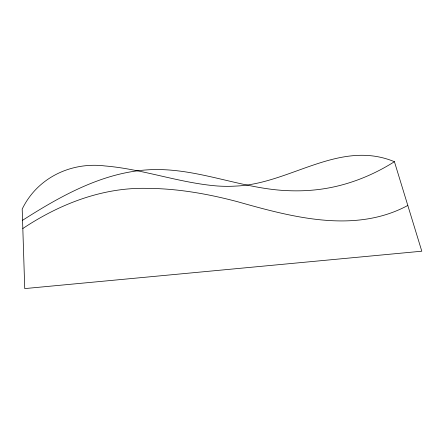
<?xml version="1.0" encoding="UTF-8"?>
<svg xmlns="http://www.w3.org/2000/svg" width="444" height="444" viewBox="0 0 444 444"><rect width="100%" height="100%" fill="white"/><g stroke="black" fill="none" stroke-linecap="round" stroke-linejoin="round"><path stroke-width="0.67" d="M22.561 220.296C63.498 194.156 109.013 168.82 159.057 169.564C203.502 170.163 245.205 189.516 289.588 190.726A166.372 127.2 21.8 0 0 322.605 188.961C348.168 185.181 372.627 175.474 394.422 161.694L421.8 251.204L24.742 288.589L22.2 209.085C37.318 177.705 71.14 161.694 105.095 165.967C143.14 169.131 179.404 182.984 217.466 185.997A122.461 97.785 17.7 0 0 235.925 186.069C289.893 183.921 339.543 138.95 394.422 161.694M22.822 228.516C59.535 204.068 102.647 187.19 147.291 188.367C177.816 188.528 208.081 193.917 237.518 201.704C292.035 217.11 354.723 234.044 407.808 205.461"/></g></svg>
